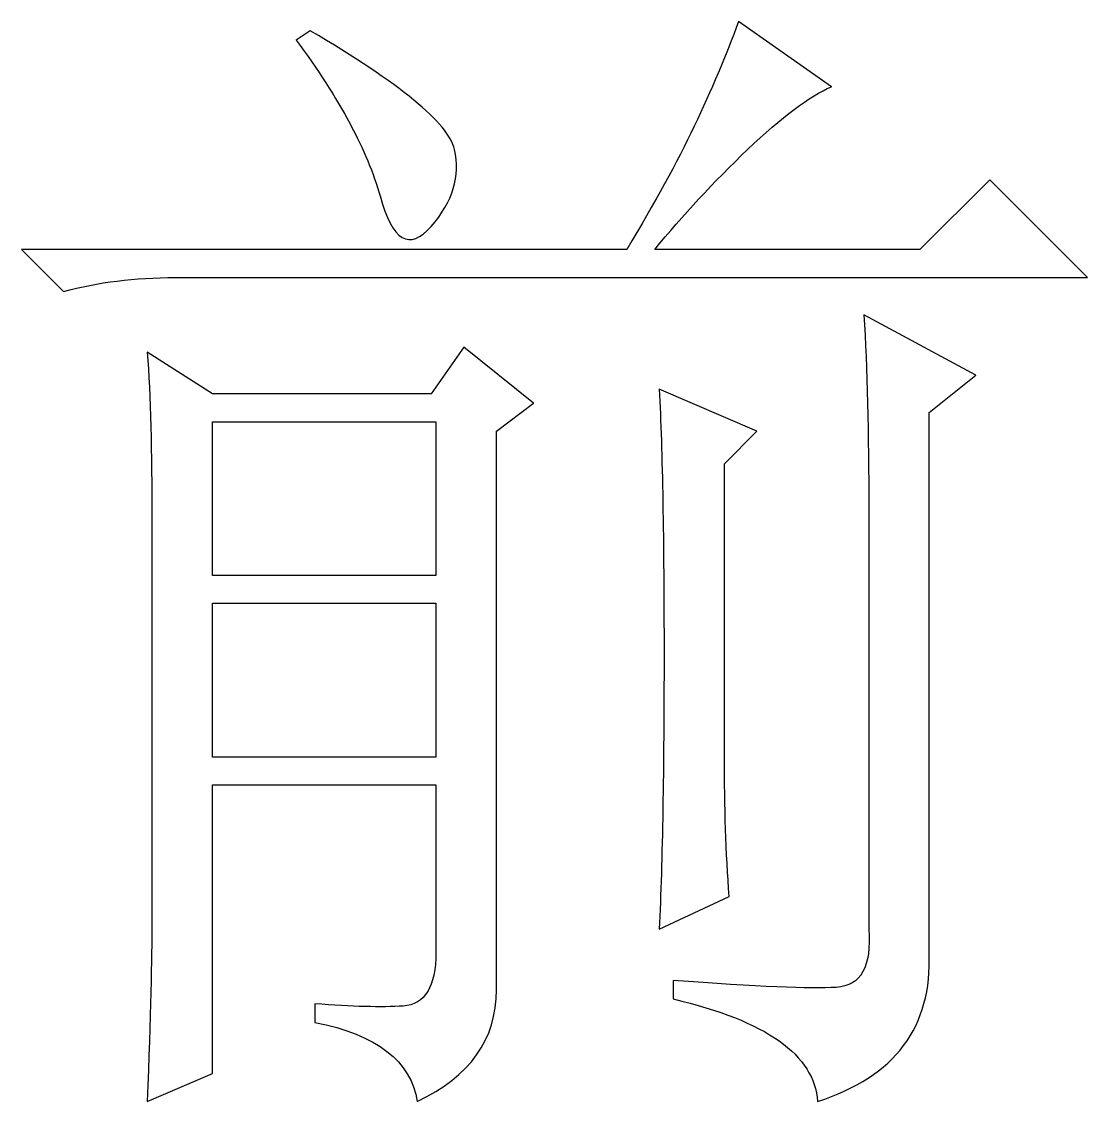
# Model space of a CAD drawing. Header units: millimetres. Extents: x -1478 to 887, y -2742 to 2769.
# Drawn here: x -356.9 to -281, y 2039.2 to 2116.1 of the extents above; entities that cross this region are included whole.
import ezdxf

# ---------------------------------------------------------------- set-up
doc = ezdxf.new("R2010")
doc.units = ezdxf.units.MM
doc.header["$MEASUREMENT"] = 0
doc.layers.add('layer 1', color=7, linetype='Continuous')

msp = doc.modelspace()

# ---------------------------------------------------------------- linework, layer by layer
at = {"layer": 'layer 1', "color": 250}
for points, knots in [([(-356.9074, 2099.8656), (-356.9074, 2099.8656), (-313.8273, 2099.8656), (-313.8273, 2099.8656), (-313.8273, 2099.8656), (-311.8338, 2103.1741), (-310.2361, 2106.1007), (-309.0202, 2108.6457), (-309.0202, 2108.6457), (-307.8043, 2111.1906), (-306.758, 2113.679), (-305.8673, 2116.0967), (-305.8673, 2116.0967), (-305.8673, 2116.0967), (-299.2505, 2111.4592), (-299.2505, 2111.4592), (-299.2505, 2111.4592), (-300.7916, 2110.7947), (-302.7851, 2109.3102), (-305.2169, 2106.9915), (-305.2169, 2106.9915), (-307.6346, 2104.6727), (-309.8544, 2102.2975), (-311.8338, 2099.8656), (-311.8338, 2099.8656), (-311.8338, 2099.8656), (-292.9447, 2099.8656), (-292.9447, 2099.8656), (-292.9447, 2099.8656), (-292.9447, 2099.8656), (-287.9821, 2104.8424), (-287.9821, 2104.8424), (-287.9821, 2104.8424), (-287.9821, 2104.8424), (-281.0259, 2097.8721), (-281.0259, 2097.8721), (-281.0259, 2097.8721), (-281.0259, 2097.8721), (-345.9642, 2097.8721), (-345.9642, 2097.8721), (-345.9642, 2097.8721), (-348.8484, 2097.8721), (-351.4923, 2097.5469), (-353.9241, 2096.8824), (-353.9241, 2096.8824), (-353.9241, 2096.8824), (-356.9074, 2099.8656), (-356.9074, 2099.8656)], [0, 0, 0, 0, 0.0833333, 0.0833333, 0.0833333, 0.0833333, 0.1666667, 0.1666667, 0.1666667, 0.1666667, 0.25, 0.25, 0.25, 0.25, 0.3333333, 0.3333333, 0.3333333, 0.3333333, 0.4166667, 0.4166667, 0.4166667, 0.4166667, 0.5, 0.5, 0.5, 0.5, 0.5833333, 0.5833333, 0.5833333, 0.5833333, 0.6666667, 0.6666667, 0.6666667, 0.6666667, 0.75, 0.75, 0.75, 0.75, 0.8333333, 0.8333333, 0.8333333, 0.8333333, 0.9166667, 0.9166667, 0.9166667, 0.9166667, 1, 1, 1, 1]), ([(-336.3641, 2115.4463), (-329.9594, 2111.6854), (-326.5237, 2108.8719), (-326.0854, 2106.9915), (-326.0854, 2106.9915), (-325.6471, 2105.111), (-326.1985, 2103.2872), (-327.7396, 2101.5198), (-327.7396, 2101.5198), (-329.2948, 2099.7525), (-330.5108, 2100.4736), (-331.3873, 2103.683), (-331.3873, 2103.683), (-332.2781, 2106.8783), (-334.2575, 2110.5826), (-337.3538, 2114.7818), (-337.3538, 2114.7818), (-337.3538, 2114.7818), (-336.3641, 2115.4463), (-336.3641, 2115.4463)], [0, 0, 0, 0, 0.2, 0.2, 0.2, 0.2, 0.4, 0.4, 0.4, 0.4, 0.6, 0.6, 0.6, 0.6, 0.8, 0.8, 0.8, 0.8, 1, 1, 1, 1]), ([(-296.9318, 2095.2282), (-296.9318, 2095.2282), (-288.9718, 2090.916), (-288.9718, 2090.916), (-288.9718, 2090.916), (-288.9718, 2090.916), (-292.2943, 2088.2721), (-292.2943, 2088.2721), (-292.2943, 2088.2721), (-292.2943, 2088.2721), (-292.2943, 2049.8294), (-292.2943, 2049.8294), (-292.2943, 2049.8294), (-292.0681, 2044.5275), (-294.712, 2040.9929), (-300.2402, 2039.2255), (-300.2402, 2039.2255), (-300.4664, 2042.534), (-303.8879, 2044.9658), (-310.5189, 2046.521), (-310.5189, 2046.521), (-310.5189, 2046.521), (-310.5189, 2047.8359), (-310.5189, 2047.8359), (-310.5189, 2047.8359), (-304.5524, 2047.3976), (-300.6785, 2047.2279), (-298.9112, 2047.341), (-298.9112, 2047.341), (-297.1439, 2047.4542), (-296.3804, 2048.8397), (-296.5925, 2051.4836), (-296.5925, 2051.4836), (-296.5925, 2051.4836), (-296.5925, 2081.3159), (-296.5925, 2081.3159), (-296.5925, 2081.3159), (-296.5925, 2086.8299), (-296.7056, 2091.4674), (-296.9318, 2095.2282)], [0, 0, 0, 0, 0.1, 0.1, 0.1, 0.1, 0.2, 0.2, 0.2, 0.2, 0.3, 0.3, 0.3, 0.3, 0.4, 0.4, 0.4, 0.4, 0.5, 0.5, 0.5, 0.5, 0.6, 0.6, 0.6, 0.6, 0.7, 0.7, 0.7, 0.7, 0.8, 0.8, 0.8, 0.8, 0.9, 0.9, 0.9, 0.9, 1, 1, 1, 1]), ([(-343.3203, 2041.2191), (-343.3203, 2041.2191), (-347.9577, 2039.2255), (-347.9577, 2039.2255), (-347.9577, 2039.2255), (-347.7315, 2045.4041), (-347.6325, 2049.6032), (-347.6325, 2051.823), (-347.6325, 2051.823), (-347.6325, 2051.823), (-347.6325, 2080.6514), (-347.6325, 2080.6514), (-347.6325, 2080.6514), (-347.6325, 2085.5009), (-347.7315, 2089.488), (-347.9577, 2092.5702), (-347.9577, 2092.5702), (-347.9577, 2092.5702), (-343.3203, 2089.5869), (-343.3203, 2089.5869), (-343.3203, 2089.5869), (-343.3203, 2089.5869), (-327.7396, 2089.5869), (-327.7396, 2089.5869), (-327.7396, 2089.5869), (-327.7396, 2089.5869), (-325.4209, 2092.9095), (-325.4209, 2092.9095), (-325.4209, 2092.9095), (-325.4209, 2092.9095), (-320.4583, 2088.9366), (-320.4583, 2088.9366), (-320.4583, 2088.9366), (-320.4583, 2088.9366), (-323.1022, 2086.943), (-323.1022, 2086.943), (-323.1022, 2086.943), (-323.1022, 2086.943), (-323.1022, 2047.1714), (-323.1022, 2047.1714), (-323.1022, 2047.1714), (-323.1022, 2043.6368), (-324.9826, 2040.9929), (-328.7434, 2039.2255), (-328.7434, 2039.2255), (-329.1817, 2042.0957), (-331.6136, 2043.9761), (-336.0248, 2044.8527), (-336.0248, 2044.8527), (-336.0248, 2044.8527), (-336.0248, 2046.1817), (-336.0248, 2046.1817), (-336.0248, 2046.1817), (-333.3809, 2045.9696), (-331.2742, 2045.9131), (-329.7331, 2046.012), (-329.7331, 2046.012), (-328.192, 2046.1251), (-327.4144, 2047.3976), (-327.4144, 2049.8294), (-327.4144, 2049.8294), (-327.4144, 2049.8294), (-327.4144, 2061.7623), (-327.4144, 2061.7623), (-327.4144, 2061.7623), (-327.4144, 2061.7623), (-343.3203, 2061.7623), (-343.3203, 2061.7623), (-343.3203, 2061.7623), (-343.3203, 2061.7623), (-343.3203, 2041.2191), (-343.3203, 2041.2191)], [0, 0, 0, 0, 0.0555556, 0.0555556, 0.0555556, 0.0555556, 0.1111111, 0.1111111, 0.1111111, 0.1111111, 0.1666667, 0.1666667, 0.1666667, 0.1666667, 0.2222222, 0.2222222, 0.2222222, 0.2222222, 0.2777778, 0.2777778, 0.2777778, 0.2777778, 0.3333333, 0.3333333, 0.3333333, 0.3333333, 0.3888889, 0.3888889, 0.3888889, 0.3888889, 0.4444444, 0.4444444, 0.4444444, 0.4444444, 0.5, 0.5, 0.5, 0.5, 0.5555556, 0.5555556, 0.5555556, 0.5555556, 0.6111111, 0.6111111, 0.6111111, 0.6111111, 0.6666667, 0.6666667, 0.6666667, 0.6666667, 0.7222222, 0.7222222, 0.7222222, 0.7222222, 0.7777778, 0.7777778, 0.7777778, 0.7777778, 0.8333333, 0.8333333, 0.8333333, 0.8333333, 0.8888889, 0.8888889, 0.8888889, 0.8888889, 0.9444444, 0.9444444, 0.9444444, 0.9444444, 1, 1, 1, 1]), ([(-311.5086, 2051.4836), (-311.2824, 2056.3473), (-311.1693, 2062.8651), (-311.1693, 2071.0372), (-311.1693, 2071.0372), (-311.1693, 2079.2093), (-311.2824, 2085.5009), (-311.5086, 2089.9263), (-311.5086, 2089.9263), (-311.5086, 2089.9263), (-304.5524, 2086.943), (-304.5524, 2086.943), (-304.5524, 2086.943), (-304.5524, 2086.943), (-306.8712, 2084.6243), (-306.8712, 2084.6243), (-306.8712, 2084.6243), (-306.8712, 2084.6243), (-306.8712, 2063.7417), (-306.8712, 2063.7417), (-306.8712, 2063.7417), (-306.8712, 2060.2071), (-306.758, 2056.8987), (-306.5318, 2053.8024), (-306.5318, 2053.8024), (-306.5318, 2053.8024), (-311.5086, 2051.4836), (-311.5086, 2051.4836)], [0, 0, 0, 0, 0.1428571, 0.1428571, 0.1428571, 0.1428571, 0.2857143, 0.2857143, 0.2857143, 0.2857143, 0.4285714, 0.4285714, 0.4285714, 0.4285714, 0.5714286, 0.5714286, 0.5714286, 0.5714286, 0.7142857, 0.7142857, 0.7142857, 0.7142857, 0.8571429, 0.8571429, 0.8571429, 0.8571429, 1, 1, 1, 1]), ([(-343.3203, 2087.6075), (-343.3203, 2087.6075), (-343.3203, 2076.6643), (-343.3203, 2076.6643), (-343.3203, 2076.6643), (-343.3203, 2076.6643), (-327.4144, 2076.6643), (-327.4144, 2076.6643), (-327.4144, 2076.6643), (-327.4144, 2076.6643), (-327.4144, 2087.6075), (-327.4144, 2087.6075), (-327.4144, 2087.6075), (-327.4144, 2087.6075), (-343.3203, 2087.6075), (-343.3203, 2087.6075)], [0, 0, 0, 0, 0.25, 0.25, 0.25, 0.25, 0.5, 0.5, 0.5, 0.5, 0.75, 0.75, 0.75, 0.75, 1, 1, 1, 1]), ([(-343.3203, 2074.6849), (-343.3203, 2074.6849), (-343.3203, 2063.7417), (-343.3203, 2063.7417), (-343.3203, 2063.7417), (-343.3203, 2063.7417), (-327.4144, 2063.7417), (-327.4144, 2063.7417), (-327.4144, 2063.7417), (-327.4144, 2063.7417), (-327.4144, 2074.6849), (-327.4144, 2074.6849), (-327.4144, 2074.6849), (-327.4144, 2074.6849), (-343.3203, 2074.6849), (-343.3203, 2074.6849)], [0, 0, 0, 0, 0.25, 0.25, 0.25, 0.25, 0.5, 0.5, 0.5, 0.5, 0.75, 0.75, 0.75, 0.75, 1, 1, 1, 1])]:
    msp.add_open_spline(points, degree=3, knots=knots, dxfattribs=at)
at = {"layer": 'layer 1', "color": 250, "lineweight": 20}
for points, knots in [([(-356.9074, 2099.8656), (-356.9074, 2099.8656), (-313.8273, 2099.8656), (-313.8273, 2099.8656), (-313.8273, 2099.8656), (-311.8338, 2103.1741), (-310.2361, 2106.1007), (-309.0202, 2108.6457), (-309.0202, 2108.6457), (-307.8043, 2111.1906), (-306.758, 2113.679), (-305.8673, 2116.0967), (-305.8673, 2116.0967), (-305.8673, 2116.0967), (-299.2505, 2111.4592), (-299.2505, 2111.4592), (-299.2505, 2111.4592), (-300.7916, 2110.7947), (-302.7851, 2109.3102), (-305.2169, 2106.9915), (-305.2169, 2106.9915), (-307.6346, 2104.6727), (-309.8544, 2102.2975), (-311.8338, 2099.8656), (-311.8338, 2099.8656), (-311.8338, 2099.8656), (-292.9447, 2099.8656), (-292.9447, 2099.8656), (-292.9447, 2099.8656), (-292.9447, 2099.8656), (-287.9821, 2104.8424), (-287.9821, 2104.8424), (-287.9821, 2104.8424), (-287.9821, 2104.8424), (-281.0259, 2097.8721), (-281.0259, 2097.8721), (-281.0259, 2097.8721), (-281.0259, 2097.8721), (-345.9642, 2097.8721), (-345.9642, 2097.8721), (-345.9642, 2097.8721), (-348.8484, 2097.8721), (-351.4923, 2097.5469), (-353.9241, 2096.8824), (-353.9241, 2096.8824), (-353.9241, 2096.8824), (-356.9074, 2099.8656), (-356.9074, 2099.8656)], [0, 0, 0, 0, 0.0833333, 0.0833333, 0.0833333, 0.0833333, 0.1666667, 0.1666667, 0.1666667, 0.1666667, 0.25, 0.25, 0.25, 0.25, 0.3333333, 0.3333333, 0.3333333, 0.3333333, 0.4166667, 0.4166667, 0.4166667, 0.4166667, 0.5, 0.5, 0.5, 0.5, 0.5833333, 0.5833333, 0.5833333, 0.5833333, 0.6666667, 0.6666667, 0.6666667, 0.6666667, 0.75, 0.75, 0.75, 0.75, 0.8333333, 0.8333333, 0.8333333, 0.8333333, 0.9166667, 0.9166667, 0.9166667, 0.9166667, 1, 1, 1, 1]), ([(-336.3641, 2115.4463), (-329.9594, 2111.6854), (-326.5237, 2108.8719), (-326.0854, 2106.9915), (-326.0854, 2106.9915), (-325.6471, 2105.111), (-326.1985, 2103.2872), (-327.7396, 2101.5198), (-327.7396, 2101.5198), (-329.2948, 2099.7525), (-330.5108, 2100.4736), (-331.3873, 2103.683), (-331.3873, 2103.683), (-332.2781, 2106.8783), (-334.2575, 2110.5826), (-337.3538, 2114.7818), (-337.3538, 2114.7818), (-337.3538, 2114.7818), (-336.3641, 2115.4463), (-336.3641, 2115.4463)], [0, 0, 0, 0, 0.2, 0.2, 0.2, 0.2, 0.4, 0.4, 0.4, 0.4, 0.6, 0.6, 0.6, 0.6, 0.8, 0.8, 0.8, 0.8, 1, 1, 1, 1]), ([(-296.9318, 2095.2282), (-296.9318, 2095.2282), (-288.9718, 2090.916), (-288.9718, 2090.916), (-288.9718, 2090.916), (-288.9718, 2090.916), (-292.2943, 2088.2721), (-292.2943, 2088.2721), (-292.2943, 2088.2721), (-292.2943, 2088.2721), (-292.2943, 2049.8294), (-292.2943, 2049.8294), (-292.2943, 2049.8294), (-292.0681, 2044.5275), (-294.712, 2040.9929), (-300.2402, 2039.2255), (-300.2402, 2039.2255), (-300.4664, 2042.534), (-303.8879, 2044.9658), (-310.5189, 2046.521), (-310.5189, 2046.521), (-310.5189, 2046.521), (-310.5189, 2047.8359), (-310.5189, 2047.8359), (-310.5189, 2047.8359), (-304.5524, 2047.3976), (-300.6785, 2047.2279), (-298.9112, 2047.341), (-298.9112, 2047.341), (-297.1439, 2047.4542), (-296.3804, 2048.8397), (-296.5925, 2051.4836), (-296.5925, 2051.4836), (-296.5925, 2051.4836), (-296.5925, 2081.3159), (-296.5925, 2081.3159), (-296.5925, 2081.3159), (-296.5925, 2086.8299), (-296.7056, 2091.4674), (-296.9318, 2095.2282)], [0, 0, 0, 0, 0.1, 0.1, 0.1, 0.1, 0.2, 0.2, 0.2, 0.2, 0.3, 0.3, 0.3, 0.3, 0.4, 0.4, 0.4, 0.4, 0.5, 0.5, 0.5, 0.5, 0.6, 0.6, 0.6, 0.6, 0.7, 0.7, 0.7, 0.7, 0.8, 0.8, 0.8, 0.8, 0.9, 0.9, 0.9, 0.9, 1, 1, 1, 1]), ([(-343.3203, 2041.2191), (-343.3203, 2041.2191), (-347.9577, 2039.2255), (-347.9577, 2039.2255), (-347.9577, 2039.2255), (-347.7315, 2045.4041), (-347.6325, 2049.6032), (-347.6325, 2051.823), (-347.6325, 2051.823), (-347.6325, 2051.823), (-347.6325, 2080.6514), (-347.6325, 2080.6514), (-347.6325, 2080.6514), (-347.6325, 2085.5009), (-347.7315, 2089.488), (-347.9577, 2092.5702), (-347.9577, 2092.5702), (-347.9577, 2092.5702), (-343.3203, 2089.5869), (-343.3203, 2089.5869), (-343.3203, 2089.5869), (-343.3203, 2089.5869), (-327.7396, 2089.5869), (-327.7396, 2089.5869), (-327.7396, 2089.5869), (-327.7396, 2089.5869), (-325.4209, 2092.9095), (-325.4209, 2092.9095), (-325.4209, 2092.9095), (-325.4209, 2092.9095), (-320.4583, 2088.9366), (-320.4583, 2088.9366), (-320.4583, 2088.9366), (-320.4583, 2088.9366), (-323.1022, 2086.943), (-323.1022, 2086.943), (-323.1022, 2086.943), (-323.1022, 2086.943), (-323.1022, 2047.1714), (-323.1022, 2047.1714), (-323.1022, 2047.1714), (-323.1022, 2043.6368), (-324.9826, 2040.9929), (-328.7434, 2039.2255), (-328.7434, 2039.2255), (-329.1817, 2042.0957), (-331.6136, 2043.9761), (-336.0248, 2044.8527), (-336.0248, 2044.8527), (-336.0248, 2044.8527), (-336.0248, 2046.1817), (-336.0248, 2046.1817), (-336.0248, 2046.1817), (-333.3809, 2045.9696), (-331.2742, 2045.9131), (-329.7331, 2046.012), (-329.7331, 2046.012), (-328.192, 2046.1251), (-327.4144, 2047.3976), (-327.4144, 2049.8294), (-327.4144, 2049.8294), (-327.4144, 2049.8294), (-327.4144, 2061.7623), (-327.4144, 2061.7623), (-327.4144, 2061.7623), (-327.4144, 2061.7623), (-343.3203, 2061.7623), (-343.3203, 2061.7623), (-343.3203, 2061.7623), (-343.3203, 2061.7623), (-343.3203, 2041.2191), (-343.3203, 2041.2191)], [0, 0, 0, 0, 0.0555556, 0.0555556, 0.0555556, 0.0555556, 0.1111111, 0.1111111, 0.1111111, 0.1111111, 0.1666667, 0.1666667, 0.1666667, 0.1666667, 0.2222222, 0.2222222, 0.2222222, 0.2222222, 0.2777778, 0.2777778, 0.2777778, 0.2777778, 0.3333333, 0.3333333, 0.3333333, 0.3333333, 0.3888889, 0.3888889, 0.3888889, 0.3888889, 0.4444444, 0.4444444, 0.4444444, 0.4444444, 0.5, 0.5, 0.5, 0.5, 0.5555556, 0.5555556, 0.5555556, 0.5555556, 0.6111111, 0.6111111, 0.6111111, 0.6111111, 0.6666667, 0.6666667, 0.6666667, 0.6666667, 0.7222222, 0.7222222, 0.7222222, 0.7222222, 0.7777778, 0.7777778, 0.7777778, 0.7777778, 0.8333333, 0.8333333, 0.8333333, 0.8333333, 0.8888889, 0.8888889, 0.8888889, 0.8888889, 0.9444444, 0.9444444, 0.9444444, 0.9444444, 1, 1, 1, 1]), ([(-311.5086, 2051.4836), (-311.2824, 2056.3473), (-311.1693, 2062.8651), (-311.1693, 2071.0372), (-311.1693, 2071.0372), (-311.1693, 2079.2093), (-311.2824, 2085.5009), (-311.5086, 2089.9263), (-311.5086, 2089.9263), (-311.5086, 2089.9263), (-304.5524, 2086.943), (-304.5524, 2086.943), (-304.5524, 2086.943), (-304.5524, 2086.943), (-306.8712, 2084.6243), (-306.8712, 2084.6243), (-306.8712, 2084.6243), (-306.8712, 2084.6243), (-306.8712, 2063.7417), (-306.8712, 2063.7417), (-306.8712, 2063.7417), (-306.8712, 2060.2071), (-306.758, 2056.8987), (-306.5318, 2053.8024), (-306.5318, 2053.8024), (-306.5318, 2053.8024), (-311.5086, 2051.4836), (-311.5086, 2051.4836)], [0, 0, 0, 0, 0.1428571, 0.1428571, 0.1428571, 0.1428571, 0.2857143, 0.2857143, 0.2857143, 0.2857143, 0.4285714, 0.4285714, 0.4285714, 0.4285714, 0.5714286, 0.5714286, 0.5714286, 0.5714286, 0.7142857, 0.7142857, 0.7142857, 0.7142857, 0.8571429, 0.8571429, 0.8571429, 0.8571429, 1, 1, 1, 1]), ([(-343.3203, 2087.6075), (-343.3203, 2087.6075), (-343.3203, 2076.6643), (-343.3203, 2076.6643), (-343.3203, 2076.6643), (-343.3203, 2076.6643), (-327.4144, 2076.6643), (-327.4144, 2076.6643), (-327.4144, 2076.6643), (-327.4144, 2076.6643), (-327.4144, 2087.6075), (-327.4144, 2087.6075), (-327.4144, 2087.6075), (-327.4144, 2087.6075), (-343.3203, 2087.6075), (-343.3203, 2087.6075)], [0, 0, 0, 0, 0.25, 0.25, 0.25, 0.25, 0.5, 0.5, 0.5, 0.5, 0.75, 0.75, 0.75, 0.75, 1, 1, 1, 1]), ([(-343.3203, 2074.6849), (-343.3203, 2074.6849), (-343.3203, 2063.7417), (-343.3203, 2063.7417), (-343.3203, 2063.7417), (-343.3203, 2063.7417), (-327.4144, 2063.7417), (-327.4144, 2063.7417), (-327.4144, 2063.7417), (-327.4144, 2063.7417), (-327.4144, 2074.6849), (-327.4144, 2074.6849), (-327.4144, 2074.6849), (-327.4144, 2074.6849), (-343.3203, 2074.6849), (-343.3203, 2074.6849)], [0, 0, 0, 0, 0.25, 0.25, 0.25, 0.25, 0.5, 0.5, 0.5, 0.5, 0.75, 0.75, 0.75, 0.75, 1, 1, 1, 1])]:
    msp.add_open_spline(points, degree=3, knots=knots, dxfattribs=at)

doc.saveas('drawing.dxf')
